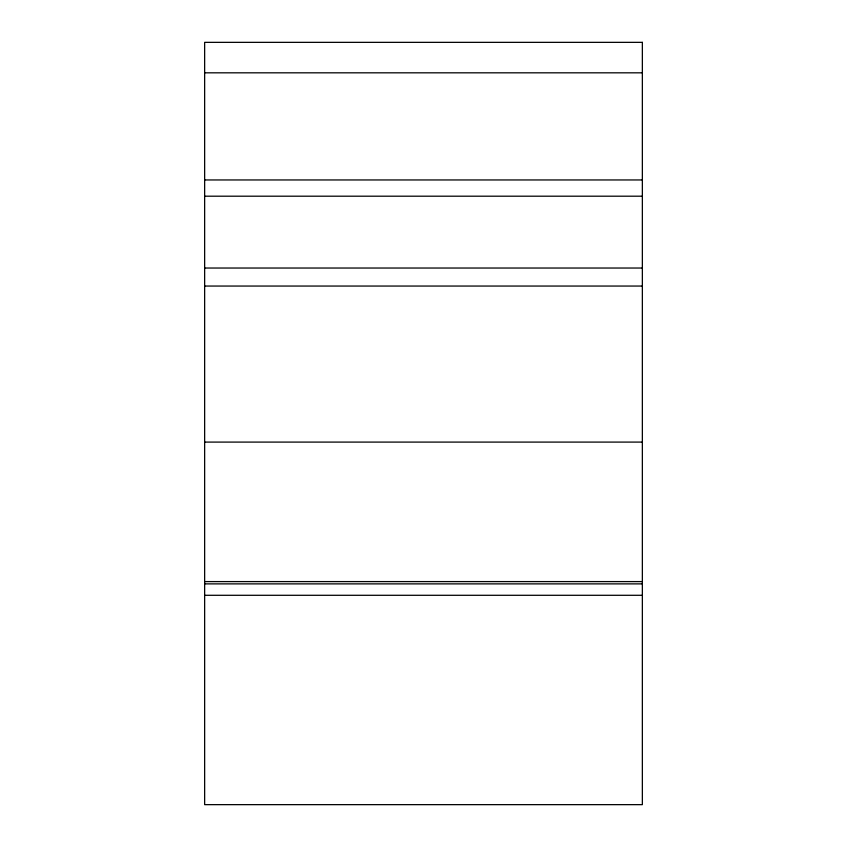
<?xml version="1.0" encoding="UTF-8"?>
<svg xmlns="http://www.w3.org/2000/svg" width="847" height="847" viewBox="0 0 847 847"><rect width="100%" height="100%" fill="white"/><g stroke="black" fill="none" stroke-linecap="round" stroke-linejoin="round"><path stroke-width="1.27" d="M204.646 72.821L642.354 72.821M204.646 179.956L642.354 179.956M204.646 196.197L642.354 196.197M204.646 268.033L642.354 268.033M204.646 286.053L642.354 286.053M204.646 442.092L642.354 442.092M204.646 581.593L642.354 581.593M204.646 583.879L642.354 583.879M204.646 595.293L642.354 595.293M642.354 42.35L204.646 42.35L204.646 804.65L642.354 804.65L642.354 42.35"/></g></svg>
